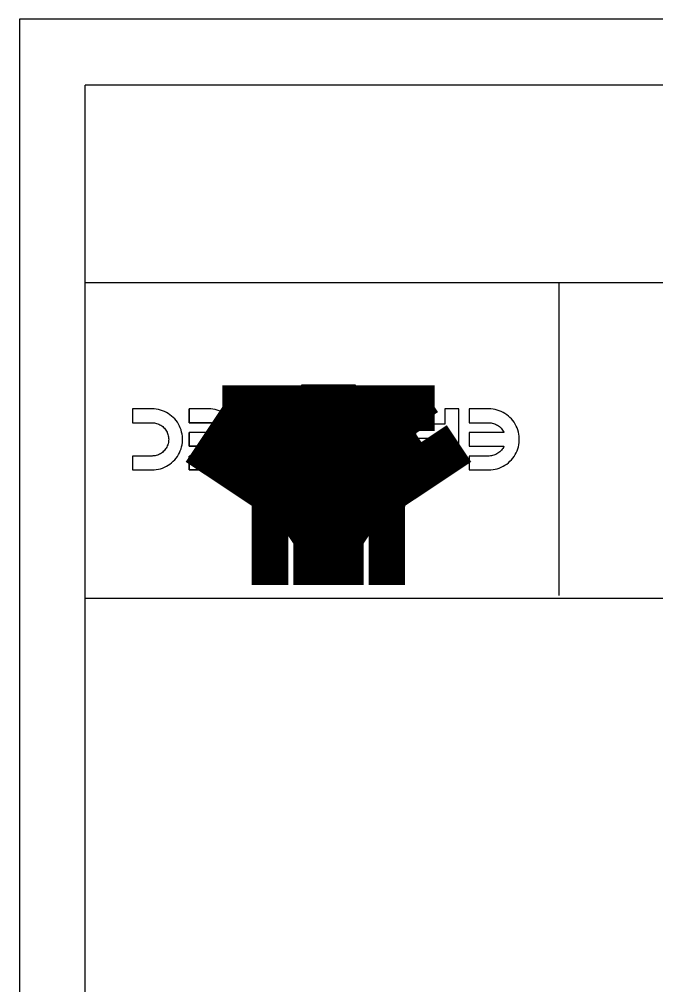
# Model space of a CAD drawing. Extents: x 0.1 to 49.5, y 17.6 to 52.5.
# Drawn here: x 0.14 to 5.83, y 43.89 to 52.51 of the extents above; entities that cross this region are included whole.
import ezdxf

# ---------------------------------------------------------------- set-up
doc = ezdxf.new("R2010")
doc.units = 0
doc.layers.get('0').update_dxf_attribs({"linetype": 'CONTINUOUS'})

msp = doc.modelspace()

# ---------------------------------------------------------------- linework, layer by layer
at = {"color": 7}
for points in [[(0.1435, 52.5138), (0.1435, 17.6458)], [(49.4517, 52.5138), (0.1435, 52.5138)], [(0.7305, 18.2328), (0.7305, 51.9268)], [(48.8647, 51.9268), (0.7305, 51.9268)], [(0.7305, 50.1658), (24.2106, 50.1658)], [(4.957, 47.3751), (4.957, 50.1658)], [(24.2106, 47.3482), (0.7305, 47.3482)]]:
    msp.add_lwpolyline(points, dxfattribs=at)
at = {"color": 5}
for points, const_width in [([(3.5646, 51.3259), (3.5646, 50.9737), (3.5226, 50.9737), (3.5226, 51.3259), (3.5646, 51.3259)], 0.0000000783), ([(3.6887, 51.3259), (3.6887, 51.2766), (3.6444, 51.2766), (3.6444, 51.3259), (3.6887, 51.3259)], 0.0000000783), ([(3.9568, 51.1522), (3.9555, 51.1132), (3.9517, 51.0797), (3.9452, 51.0516), (3.9363, 51.0282), (3.9248, 51.0086), (3.9109, 50.9929), (3.8944, 50.9814), (3.8752, 50.9745), (3.8535, 50.9722), (3.8371, 50.9735), (3.8222, 50.9773), (3.8087, 50.9836), (3.7966, 50.9924), (3.786, 51.0033), (3.7769, 51.0165), (3.7692, 51.0319), (3.7626, 51.0494), (3.7572, 51.0689), (3.7533, 51.0919), (3.7509, 51.1196), (3.7501, 51.1522), (3.7514, 51.1908), (3.7552, 51.2242), (3.7616, 51.2522), (3.7705, 51.2757), (3.7819, 51.2953), (3.7958, 51.3111), (3.8124, 51.3226), (3.8316, 51.3296), (3.8535, 51.3319), (3.8818, 51.3278), (3.9058, 51.3156), (3.9255, 51.2954), (3.9429, 51.2599), (3.9533, 51.2122), (3.9568, 51.1522)], 0.0000000783), ([(3.9168, 51.1522), (3.9148, 51.2035), (3.9087, 51.242), (3.8985, 51.2676), (3.8854, 51.2836), (3.8704, 51.2931), (3.8535, 51.2963), (3.8365, 51.2931), (3.8215, 51.2835), (3.8084, 51.2675), (3.7982, 51.2419), (3.7921, 51.2034), (3.7901, 51.1522), (3.7921, 51.1007), (3.7982, 51.0622), (3.8084, 51.0366), (3.8216, 51.0207), (3.8367, 51.0112), (3.8539, 51.008), (3.8706, 51.0108), (3.8848, 51.0192), (3.8967, 51.0332), (3.9079, 51.0608), (3.9146, 51.1004), (3.9168, 51.1522)], 0.0000000783), ([(4.058, 51.3259), (4.058, 51.2766), (4.0137, 51.2766), (4.0137, 51.3259), (4.058, 51.3259)], 0.0000000783), ([(4.1795, 51.3259), (4.2184, 51.3259), (4.2184, 51.0503), (4.2288, 51.0602), (4.2411, 51.0702), (4.2553, 51.0801), (4.27, 51.0892), (4.2837, 51.0966), (4.2963, 51.1024), (4.2963, 51.0606), (4.2754, 51.0485), (4.2564, 51.0347), (4.2392, 51.0193), (4.2245, 51.0033), (4.213, 50.9876), (4.2046, 50.9722), (4.1795, 50.9722), (4.1795, 51.3259)], 0.0000000783), ([(4.5724, 51.1522), (4.5711, 51.1132), (4.5673, 51.0797), (4.5608, 51.0516), (4.5519, 51.0282), (4.5404, 51.0086), (4.5265, 50.9929), (4.5099, 50.9814), (4.4908, 50.9745), (4.469, 50.9722), (4.4527, 50.9735), (4.4378, 50.9773), (4.4243, 50.9836), (4.4122, 50.9924), (4.4016, 51.0033), (4.3925, 51.0165), (4.3847, 51.0319), (4.3782, 51.0494), (4.3728, 51.0689), (4.3689, 51.0919), (4.3665, 51.1196), (4.3657, 51.1522), (4.367, 51.1908), (4.3708, 51.2242), (4.3772, 51.2522), (4.3861, 51.2757), (4.3975, 51.2953), (4.4114, 51.3111), (4.428, 51.3226), (4.4472, 51.3296), (4.469, 51.3319), (4.4974, 51.3278), (4.5214, 51.3156), (4.541, 51.2954), (4.5585, 51.2599), (4.5689, 51.2122), (4.5724, 51.1522)], 0.0000000783), ([(4.5324, 51.1522), (4.5304, 51.2035), (4.5243, 51.242), (4.5141, 51.2676), (4.501, 51.2836), (4.486, 51.2931), (4.469, 51.2963), (4.4521, 51.2931), (4.4371, 51.2835), (4.424, 51.2675), (4.4138, 51.2419), (4.4077, 51.2034), (4.4057, 51.1522), (4.4077, 51.1007), (4.4138, 51.0622), (4.424, 51.0366), (4.4371, 51.0207), (4.4523, 51.0112), (4.4695, 51.008), (4.4862, 51.0108), (4.5004, 51.0192), (4.5123, 51.0332), (4.5235, 51.0608), (4.5302, 51.1004), (4.5324, 51.1522)], 0.0000000783), ([(4.6736, 51.3259), (4.6736, 51.2766), (4.6293, 51.2766), (4.6293, 51.3259), (4.6736, 51.3259)], 0.0000000783), ([(4.9417, 51.2336), (4.9008, 51.2298), (4.8965, 51.25), (4.8895, 51.2667), (4.8798, 51.2796), (4.868, 51.2889), (4.8547, 51.2945), (4.8399, 51.2963), (4.8221, 51.2937), (4.8062, 51.2858), (4.7923, 51.2728), (4.7815, 51.2554), (4.775, 51.2345), (4.7728, 51.2103), (4.7749, 51.1874), (4.7811, 51.1679), (4.7915, 51.1519), (4.8053, 51.14), (4.8216, 51.1329), (4.8405, 51.1305), (4.8526, 51.1316), (4.864, 51.1348), (4.8745, 51.14), (4.8838, 51.147), (4.8918, 51.1552), (4.8982, 51.1647), (4.9348, 51.1594), (4.9041, 50.9785), (4.7465, 50.9785), (4.7465, 51.0198), (4.8729, 51.0198), (4.89, 51.1144), (4.8707, 51.1022), (4.8507, 51.0948), (4.8301, 51.0923), (4.8039, 51.0959), (4.7805, 51.1065), (4.7601, 51.1243), (4.7442, 51.1476), (4.7347, 51.175), (4.7315, 51.2065), (4.7343, 51.2369), (4.7427, 51.2644), (4.7566, 51.2891), (4.7794, 51.3129), (4.8072, 51.3271), (4.8399, 51.3319), (4.8669, 51.3289), (4.8905, 51.3199), (4.9105, 51.305), (4.9261, 51.2851), (4.9365, 51.2613), (4.9417, 51.2336)], 0.0000000783), ([(5.1281, 51.1349), (5.1428, 51.1274), (5.1548, 51.118), (5.164, 51.1068), (5.1705, 51.0938), (5.1744, 51.0792), (5.1757, 51.063), (5.1729, 51.0388), (5.1646, 51.0172), (5.1508, 50.9984), (5.1324, 50.9839), (5.1103, 50.9751), (5.0846, 50.9722), (5.0588, 50.9752), (5.0365, 50.9841), (5.0178, 50.999), (5.0038, 51.0182), (4.9953, 51.0399), (4.9925, 51.0642), (4.9938, 51.0799), (4.9977, 51.0941), (5.0041, 51.1069), (5.0131, 51.118), (5.0248, 51.1274), (5.0392, 51.1349), (5.0213, 51.1434), (5.0065, 51.1547), (4.9948, 51.169), (4.9863, 51.1857), (4.9812, 51.2044), (4.9795, 51.2252), (4.9827, 51.2537), (4.9923, 51.279), (5.0083, 51.3011), (5.0295, 51.3182), (5.0547, 51.3285), (5.084, 51.3319), (5.1132, 51.3284), (5.1385, 51.3181), (5.1597, 51.301), (5.1756, 51.2787), (5.1852, 51.2531), (5.1884, 51.224), (5.1867, 51.2023), (5.1814, 51.1832), (5.1727, 51.1665), (5.1608, 51.1526), (5.1459, 51.1421), (5.1281, 51.1349)], 0.0000000783), ([(5.1484, 51.2242), (5.1475, 51.2364), (5.1449, 51.2484), (5.1405, 51.26), (5.1344, 51.2707), (5.1266, 51.2796), (5.1171, 51.2868), (5.1064, 51.2921), (5.0952, 51.2953), (5.0835, 51.2963), (5.066, 51.2941), (5.0507, 51.2874), (5.0375, 51.2764), (5.0274, 51.2619), (5.0213, 51.245), (5.0193, 51.2257), (5.0214, 51.2061), (5.0276, 51.1888), (5.038, 51.174), (5.0515, 51.1627), (5.0672, 51.1559), (5.0848, 51.1536), (5.1021, 51.1558), (5.1173, 51.1626), (5.1304, 51.1738), (5.1404, 51.1884), (5.1464, 51.2052), (5.1484, 51.2242)], 0.0000000783), ([(5.434, 51.2329), (5.3951, 51.2271), (5.3896, 51.2493), (5.382, 51.267), (5.3723, 51.2801), (5.3608, 51.2891), (5.3477, 51.2945), (5.3331, 51.2963), (5.3157, 51.294), (5.3003, 51.2869), (5.2867, 51.2752), (5.2762, 51.26), (5.2699, 51.2425), (5.2678, 51.2228), (5.2697, 51.2041), (5.2756, 51.1877), (5.2853, 51.1737), (5.298, 51.1629), (5.3129, 51.1565), (5.3298, 51.1543), (5.3378, 51.1549), (5.3469, 51.1565), (5.3573, 51.1591), (5.353, 51.1212), (5.3505, 51.1214), (5.3484, 51.1216), (5.3467, 51.1217), (5.3307, 51.1201), (5.3157, 51.1152), (5.3019, 51.1072), (5.2909, 51.0959), (5.2843, 51.0811), (5.282, 51.0628), (5.2836, 51.0478), (5.2885, 51.0347), (5.2965, 51.0234), (5.3071, 51.0147), (5.3196, 51.0095), (5.3339, 51.0078), (5.3482, 51.0095), (5.3608, 51.0148), (5.3718, 51.0236), (5.3807, 51.036), (5.3871, 51.0518), (5.3912, 51.0712), (5.4302, 51.0635), (5.4234, 51.0367), (5.4126, 51.0142), (5.3977, 50.9961), (5.3795, 50.9828), (5.3585, 50.9749), (5.3348, 50.9722), (5.318, 50.9736), (5.302, 50.9777), (5.287, 50.9846), (5.2736, 50.9938), (5.2625, 51.0051), (5.2536, 51.0183), (5.2472, 51.0329), (5.2433, 51.048), (5.242, 51.0638), (5.2433, 51.0785), (5.2469, 51.0924), (5.2531, 51.1053), (5.2616, 51.117), (5.2725, 51.1269), (5.2857, 51.1351), (5.2684, 51.1416), (5.2538, 51.1516), (5.242, 51.165), (5.2334, 51.1814), (5.2282, 51.2004), (5.2265, 51.2218), (5.2298, 51.251), (5.2399, 51.2771), (5.2567, 51.3), (5.2787, 51.3179), (5.3042, 51.3285), (5.3333, 51.3321), (5.3595, 51.329), (5.3826, 51.3198), (5.4026, 51.3045), (5.4183, 51.2842), (5.4288, 51.2604), (5.434, 51.2329)], 0.0000000783), ([(5.5355, 51.3259), (5.5355, 51.2766), (5.4911, 51.2766), (5.4911, 51.3259), (5.5355, 51.3259)], 0.0000000783), ([(5.6016, 51.0599), (5.6403, 51.0633), (5.6443, 51.0478), (5.6492, 51.0355), (5.655, 51.0263), (5.6664, 51.016), (5.6793, 51.0098), (5.6939, 51.0078), (5.7058, 51.0091), (5.7167, 51.0129), (5.7266, 51.0193), (5.738, 51.0308), (5.7476, 51.0453), (5.7556, 51.0628), (5.7615, 51.0845), (5.7652, 51.1117), (5.7666, 51.1442), (5.7565, 51.1297), (5.7451, 51.118), (5.7322, 51.1089), (5.7184, 51.1025), (5.7042, 51.0987), (5.6896, 51.0974), (5.665, 51.1009), (5.6429, 51.1115), (5.6233, 51.1292), (5.6082, 51.1525), (5.599, 51.1799), (5.596, 51.2115), (5.5974, 51.2331), (5.6017, 51.2536), (5.6089, 51.2731), (5.6185, 51.2906), (5.6303, 51.3052), (5.6442, 51.3167), (5.6599, 51.3251), (5.6769, 51.3302), (5.6952, 51.3319), (5.7257, 51.3275), (5.7521, 51.3142), (5.7746, 51.2921), (5.7917, 51.2599), (5.8019, 51.2162), (5.8053, 51.1611), (5.8015, 51.0992), (5.7902, 51.0497), (5.7714, 51.0126), (5.7493, 50.9902), (5.7227, 50.9767), (5.6916, 50.9722), (5.6681, 50.9748), (5.6477, 50.9826), (5.6303, 50.9955), (5.6165, 51.013), (5.6069, 51.0345), (5.6016, 51.0599)], 0.0000000783), ([(5.7605, 51.2117), (5.7596, 51.2264), (5.7567, 51.2407), (5.752, 51.2545), (5.7455, 51.267), (5.7376, 51.2774), (5.7281, 51.2856), (5.7177, 51.2916), (5.707, 51.2951), (5.6959, 51.2963), (5.6802, 51.2939), (5.6661, 51.2865), (5.6535, 51.2742), (5.6437, 51.2577), (5.6377, 51.2377), (5.6358, 51.2141), (5.6377, 51.1915), (5.6436, 51.1723), (5.6533, 51.1566), (5.666, 51.1449), (5.6807, 51.1379), (5.6974, 51.1356), (5.7141, 51.1379), (5.729, 51.1449), (5.7422, 51.1566), (5.7524, 51.1721), (5.7585, 51.1905), (5.7605, 51.2117)], 0.0000000783), ([(5.1359, 51.0616), (5.1343, 51.0772), (5.1294, 51.0908), (5.1214, 51.1024), (5.1108, 51.1112), (5.0982, 51.1165), (5.0838, 51.1183), (5.0697, 51.1165), (5.0574, 51.1113), (5.0469, 51.1026), (5.0389, 51.0913), (5.0341, 51.0784), (5.0325, 51.064), (5.0342, 51.049), (5.0391, 51.0356), (5.0473, 51.024), (5.058, 51.015), (5.0703, 51.0096), (5.0842, 51.0078), (5.0982, 51.0095), (5.1105, 51.0148), (5.1212, 51.0236), (5.1293, 51.0349), (5.1342, 51.0476), (5.1359, 51.0616)], 0.0000000783), ([(2.6594, 48.8411), (2.6594, 49.2492)], 1.415), ([(3.1392, 48.8411), (3.1392, 49.2492)], 1.415), ([(2.6594, 48.8411), (2.2154, 48.1743)], 1.415), ([(2.8376, 48.8411), (2.6076, 48.4957)], 1.415), ([(2.961, 48.8411), (3.1909, 48.4957)], 1.415), ([(3.1392, 48.8411), (3.2872, 48.6187)], 1.415), ([(2.8993, 48.7107), (2.5422, 48.1743)], 1.415), ([(2.8993, 48.7107), (3.2564, 48.1743)], 1.415), ([(2.8993, 48.6438), (2.5867, 48.1743)], 1.415), ([(2.8993, 48.6438), (3.2118, 48.1743)], 1.415), ([(1.6182, 49.251), (1.6005, 49.2536), (1.5993, 49.2586), (1.5973, 49.2625), (1.5943, 49.2655), (1.5893, 49.2683), (1.5831, 49.27), (1.5758, 49.2706), (1.568, 49.27), (1.5615, 49.2683), (1.5563, 49.2655), (1.5522, 49.2617), (1.5491, 49.257), (1.547, 49.2514), (1.5462, 49.2463), (1.5458, 49.2385), (1.5457, 49.228), (1.5543, 49.2358), (1.5642, 49.2405), (1.5754, 49.242), (1.5891, 49.2403), (1.6005, 49.2349), (1.6097, 49.2261), (1.6165, 49.2147), (1.6205, 49.2019), (1.6219, 49.1877), (1.6212, 49.1777), (1.6194, 49.1683), (1.6163, 49.1593), (1.612, 49.1513), (1.6066, 49.1446), (1.6002, 49.1392), (1.5927, 49.1353), (1.5844, 49.1329), (1.5753, 49.1322), (1.5634, 49.1339), (1.5529, 49.139), (1.5439, 49.1475), (1.5439, 49.1346), (1.5271, 49.1346), (1.5271, 49.2275), (1.5277, 49.2426), (1.5294, 49.2544), (1.5323, 49.263), (1.5363, 49.2695), (1.5417, 49.2751), (1.5484, 49.2796), (1.5564, 49.283), (1.5655, 49.285), (1.5757, 49.2857), (1.5877, 49.2847), (1.5981, 49.2818), (1.6068, 49.277), (1.6133, 49.2703), (1.6171, 49.2616), (1.6182, 49.251)], 0.0000000783), ([(1.6031, 49.1864), (1.6022, 49.1992), (1.5994, 49.2095), (1.5947, 49.2173), (1.5887, 49.2227), (1.5817, 49.2259), (1.5737, 49.227), (1.5658, 49.2259), (1.5588, 49.2227), (1.5526, 49.2173), (1.5479, 49.2096), (1.5451, 49.1995), (1.5441, 49.187), (1.5451, 49.1749), (1.548, 49.165), (1.5529, 49.1573), (1.5591, 49.1517), (1.5662, 49.1483), (1.574, 49.1472), (1.5817, 49.1483), (1.5886, 49.1516), (1.5946, 49.1571), (1.5994, 49.1647), (1.6022, 49.1745), (1.6031, 49.1864)], 0.0000000783), ([(1.7301, 49.242), (1.7301, 49.1346), (1.7137, 49.1346), (1.7137, 49.1499), (1.7047, 49.14), (1.6933, 49.1341), (1.6795, 49.1322), (1.6732, 49.1325), (1.6673, 49.1337), (1.6617, 49.1356), (1.6567, 49.1382), (1.6526, 49.1413), (1.6495, 49.1448), (1.6471, 49.1488), (1.6452, 49.1533), (1.6438, 49.1583), (1.6433, 49.1625), (1.6429, 49.1684), (1.6428, 49.176), (1.6428, 49.242), (1.661, 49.242), (1.661, 49.1767), (1.6613, 49.1699), (1.662, 49.1643), (1.6631, 49.16), (1.6649, 49.1566), (1.6674, 49.1537), (1.6707, 49.1512), (1.6745, 49.1494), (1.6787, 49.1483), (1.6834, 49.1479), (1.6908, 49.1488), (1.6975, 49.1512), (1.7035, 49.1553), (1.7082, 49.1617), (1.711, 49.1711), (1.7119, 49.1834), (1.7119, 49.242), (1.7301, 49.242)], 0.0000000783), ([(1.7761, 49.1346), (1.7579, 49.1346), (1.7579, 49.242), (1.7761, 49.242), (1.7761, 49.1346)], 0.0000000783), ([(1.8948, 49.251), (1.8771, 49.2536), (1.8759, 49.2586), (1.8738, 49.2625), (1.8709, 49.2655), (1.8658, 49.2683), (1.8597, 49.27), (1.8524, 49.2706), (1.8446, 49.27), (1.8381, 49.2683), (1.8328, 49.2655), (1.8288, 49.2617), (1.8257, 49.257), (1.8235, 49.2514), (1.8228, 49.2463), (1.8223, 49.2385), (1.8222, 49.228), (1.8308, 49.2358), (1.8408, 49.2405), (1.852, 49.242), (1.8656, 49.2403), (1.8771, 49.2349), (1.8863, 49.2261), (1.893, 49.2147), (1.8971, 49.2019), (1.8984, 49.1877), (1.8978, 49.1777), (1.8959, 49.1683), (1.8929, 49.1593), (1.8886, 49.1513), (1.8832, 49.1446), (1.8767, 49.1392), (1.8693, 49.1353), (1.861, 49.1329), (1.8519, 49.1322), (1.8399, 49.1339), (1.8295, 49.139), (1.8205, 49.1475), (1.8205, 49.1346), (1.8037, 49.1346), (1.8037, 49.2275), (1.8043, 49.2426), (1.806, 49.2544), (1.8088, 49.263), (1.8129, 49.2695), (1.8183, 49.2751), (1.825, 49.2796), (1.833, 49.283), (1.842, 49.285), (1.8523, 49.2857), (1.8643, 49.2847), (1.8746, 49.2818), (1.8833, 49.277), (1.8899, 49.2703), (1.8937, 49.2616), (1.8948, 49.251)], 0.0000000783), ([(1.8797, 49.1864), (1.8788, 49.1992), (1.876, 49.2095), (1.8713, 49.2173), (1.8652, 49.2227), (1.8582, 49.2259), (1.8503, 49.227), (1.8423, 49.2259), (1.8353, 49.2227), (1.8292, 49.2173), (1.8245, 49.2096), (1.8216, 49.1995), (1.8207, 49.187), (1.8217, 49.1749), (1.8246, 49.165), (1.8295, 49.1573), (1.8357, 49.1517), (1.8427, 49.1483), (1.8506, 49.1472), (1.8582, 49.1483), (1.8651, 49.1516), (1.8712, 49.1571), (1.8759, 49.1647), (1.8788, 49.1745), (1.8797, 49.1864)], 0.0000000783), ([(1.9366, 49.2288), (1.9432, 49.234), (1.9497, 49.238), (1.956, 49.2409), (1.9624, 49.2429), (1.9691, 49.2441), (1.9761, 49.2445), (1.987, 49.2435), (1.9961, 49.2406), (2.0034, 49.2358), (2.0086, 49.2295), (2.0118, 49.2222), (2.0129, 49.2137), (2.0125, 49.2086), (2.0113, 49.2038), (2.0093, 49.1993), (2.0066, 49.1952), (2.0035, 49.1917), (1.9999, 49.1888), (1.9958, 49.1864), (1.9915, 49.1844), (1.9868, 49.1829), (1.9826, 49.1819), (1.9772, 49.181), (1.9706, 49.1801), (1.9572, 49.1783), (1.9463, 49.1762), (1.9381, 49.1738), (1.938, 49.1717), (1.938, 49.1701), (1.938, 49.1691), (1.9386, 49.1624), (1.9403, 49.1572), (1.9431, 49.1534), (1.9486, 49.15), (1.9555, 49.1479), (1.9639, 49.1472), (1.9717, 49.1477), (1.978, 49.1492), (1.9829, 49.1517), (1.9866, 49.1555), (1.9896, 49.1608), (1.9919, 49.1677), (2.0097, 49.1652), (2.0078, 49.1581), (2.0051, 49.152), (2.0017, 49.1468), (1.9975, 49.1424), (1.9921, 49.1388), (1.9856, 49.1359), (1.9783, 49.1338), (1.9701, 49.1326), (1.9613, 49.1322), (1.9527, 49.1325), (1.9452, 49.1336), (1.9389, 49.1354), (1.9337, 49.1377), (1.9295, 49.1405), (1.9262, 49.1435), (1.9238, 49.1471), (1.9219, 49.1512), (1.9206, 49.1559), (1.9201, 49.1599), (1.9198, 49.1655), (1.9197, 49.1727), (1.9197, 49.197), (1.9195, 49.2119), (1.9192, 49.2226), (1.9185, 49.2291), (1.9175, 49.2336), (1.9159, 49.2379), (1.9139, 49.242), (1.9329, 49.242), (1.9346, 49.2381), (1.9358, 49.2336), (1.9366, 49.2288)], 0.0000000783), ([(1.9381, 49.1881), (1.9458, 49.1907), (1.9557, 49.193), (1.9678, 49.195), (1.9746, 49.1961), (1.9799, 49.1973), (1.9837, 49.1986), (1.9866, 49.2002), (1.989, 49.2022), (1.9909, 49.2046), (1.9923, 49.2073), (1.9932, 49.2101), (1.9934, 49.2132), (1.9928, 49.2178), (1.991, 49.2218), (1.9879, 49.2254), (1.9837, 49.2281), (1.9783, 49.2297), (1.9718, 49.2302), (1.965, 49.2297), (1.9588, 49.2282), (1.9531, 49.2256), (1.9481, 49.2222), (1.9441, 49.218), (1.941, 49.213), (1.9394, 49.2082), (1.9384, 49.2022), (1.9381, 49.1948), (1.9381, 49.1881)], 0.0000000783), ([(2.1102, 49.242), (2.1102, 49.0937), (2.092, 49.0937), (2.092, 49.1783), (2.0489, 49.1346), (2.0253, 49.1346), (2.0664, 49.1745), (2.0212, 49.242), (2.0436, 49.242), (2.0791, 49.1871), (2.092, 49.1994), (2.092, 49.242), (2.1102, 49.242)], 0.0000000783), ([(2.1438, 49.2027), (2.1259, 49.205), (2.1289, 49.2165), (2.1339, 49.2261), (2.1409, 49.234), (2.1496, 49.2398), (2.1595, 49.2433), (2.1706, 49.2445), (2.1844, 49.2429), (2.1962, 49.2381), (2.2061, 49.2301), (2.2135, 49.2191), (2.218, 49.2053), (2.2195, 49.1887), (2.2189, 49.1776), (2.2169, 49.1674), (2.2137, 49.1583), (2.2092, 49.1503), (2.2034, 49.1438), (2.1962, 49.1387), (2.1881, 49.1351), (2.1795, 49.1329), (2.1705, 49.1322), (2.1596, 49.1331), (2.15, 49.1361), (2.1419, 49.141), (2.1354, 49.1477), (2.1306, 49.1561), (2.1276, 49.1662), (2.1453, 49.1689), (2.1474, 49.1623), (2.1504, 49.1568), (2.1543, 49.1526), (2.1589, 49.1496), (2.164, 49.1477), (2.1698, 49.1471), (2.1784, 49.1482), (2.1859, 49.1515), (2.1922, 49.157), (2.197, 49.1649), (2.1998, 49.1753), (2.2008, 49.1882), (2.1999, 49.2013), (2.1971, 49.2118), (2.1925, 49.2197), (2.1864, 49.2251), (2.1792, 49.2284), (2.1708, 49.2295), (2.1641, 49.2288), (2.1581, 49.2266), (2.1529, 49.2229), (2.1487, 49.2178), (2.1457, 49.211), (2.1438, 49.2027)], 0.0000000783), ([(2.2591, 49.2288), (2.2657, 49.234), (2.2722, 49.238), (2.2785, 49.2409), (2.2849, 49.2429), (2.2916, 49.2441), (2.2986, 49.2445), (2.3095, 49.2435), (2.3186, 49.2406), (2.3259, 49.2358), (2.3311, 49.2295), (2.3343, 49.2222), (2.3354, 49.2137), (2.335, 49.2086), (2.3338, 49.2038), (2.3318, 49.1993), (2.3291, 49.1952), (2.326, 49.1917), (2.3224, 49.1888), (2.3183, 49.1864), (2.314, 49.1844), (2.3093, 49.1829), (2.3051, 49.1819), (2.2997, 49.181), (2.2931, 49.1801), (2.2797, 49.1783), (2.2688, 49.1762), (2.2606, 49.1738), (2.2605, 49.1717), (2.2605, 49.1701), (2.2605, 49.1691), (2.2611, 49.1624), (2.2628, 49.1572), (2.2656, 49.1534), (2.2711, 49.15), (2.278, 49.1479), (2.2864, 49.1472), (2.2942, 49.1477), (2.3005, 49.1492), (2.3054, 49.1517), (2.3091, 49.1555), (2.3121, 49.1608), (2.3144, 49.1677), (2.3322, 49.1652), (2.3303, 49.1581), (2.3276, 49.152), (2.3242, 49.1468), (2.32, 49.1424), (2.3146, 49.1388), (2.3081, 49.1359), (2.3008, 49.1338), (2.2926, 49.1326), (2.2838, 49.1322), (2.2752, 49.1325), (2.2677, 49.1336), (2.2614, 49.1354), (2.2562, 49.1377), (2.2519, 49.1405), (2.2487, 49.1435), (2.2463, 49.1471), (2.2444, 49.1512), (2.2431, 49.1559), (2.2426, 49.1599), (2.2423, 49.1655), (2.2422, 49.1727), (2.2422, 49.197), (2.242, 49.2119), (2.2417, 49.2226), (2.241, 49.2291), (2.24, 49.2336), (2.2384, 49.2379), (2.2364, 49.242), (2.2554, 49.242), (2.2571, 49.2381), (2.2583, 49.2336), (2.2591, 49.2288)], 0.0000000783), ([(2.2606, 49.1881), (2.2683, 49.1907), (2.2782, 49.193), (2.2903, 49.195), (2.2971, 49.1961), (2.3024, 49.1973), (2.3062, 49.1986), (2.3091, 49.2002), (2.3115, 49.2022), (2.3134, 49.2046), (2.3148, 49.2073), (2.3157, 49.2101), (2.3159, 49.2132), (2.3153, 49.2178), (2.3135, 49.2218), (2.3104, 49.2254), (2.3062, 49.2281), (2.3008, 49.2297), (2.2943, 49.2302), (2.2875, 49.2297), (2.2813, 49.2282), (2.2756, 49.2256), (2.2706, 49.2222), (2.2666, 49.218), (2.2635, 49.213), (2.2619, 49.2082), (2.2609, 49.2022), (2.2606, 49.1948), (2.2606, 49.1881)], 0.0000000783), ([(2.4651, 49.242), (2.4651, 49.0937), (2.4091, 49.0937), (2.4001, 49.0939), (2.3925, 49.0943), (2.3866, 49.0951), (2.3797, 49.0967), (2.3736, 49.099), (2.3683, 49.1021), (2.3636, 49.1059), (2.3597, 49.1107), (2.3564, 49.1164), (2.3539, 49.1227), (2.3524, 49.1295), (2.3519, 49.1366), (2.3532, 49.1486), (2.3572, 49.1593), (2.3639, 49.1686), (2.3741, 49.1759), (2.3886, 49.1803), (2.4074, 49.1817), (2.4455, 49.1817), (2.4455, 49.242), (2.4651, 49.242)], 0.0000000783), ([(2.7562, 48.4957), (2.6076, 48.4957)], 1.415), ([(3.1909, 48.4957), (3.0424, 48.4957)], 1.415), ([(2.4071, 49.1642), (2.3957, 49.1634), (2.3866, 49.1611), (2.3801, 49.1571), (2.3757, 49.1518), (2.373, 49.1451), (2.3721, 49.1372), (2.3726, 49.1313), (2.3742, 49.126), (2.3768, 49.1213), (2.3803, 49.1174), (2.3844, 49.1144), (2.3892, 49.1125), (2.3934, 49.1118), (2.3995, 49.1114), (2.4075, 49.1112), (2.4455, 49.1112), (2.4455, 49.1642), (2.4071, 49.1642)], 0.0000000783), ([(3.3651, 48.5018), (3.5831, 48.1743)], 1.415), ([(1.7761, 49.1146), (1.7761, 49.0937), (1.7579, 49.0937), (1.7579, 49.1146), (1.7761, 49.1146)], 0.0000000783), ([(2.5422, 48.1743), (2.2154, 48.1743)], 1.415), ([(3.2118, 48.1743), (2.5867, 48.1743)], 1.415), ([(3.5831, 48.1743), (3.2564, 48.1743)], 1.415)]:
    msp.add_lwpolyline(points, dxfattribs=dict(at, const_width=const_width))
at = {"color": 9}
msp.add_lwpolyline([(2.961, 48.8411), (3.1909, 48.4957), (3.0424, 48.4957), (3.2564, 48.1743), (3.5831, 48.1743), (3.3684, 48.4968), (3.3495, 48.4953), (3.3305, 48.4952), (3.319, 48.4957), (3.224, 48.4957), (3.224, 48.6187), (3.2872, 48.6187), (3.1392, 48.8411), (3.1392, 49.2492), (2.6594, 49.2492), (2.6594, 48.8411), (2.5594, 48.691), (2.5594, 48.4957), (2.4358, 48.4957), (2.4358, 48.5053), (2.2154, 48.1743), (2.5422, 48.1743), (2.7562, 48.4957), (2.6076, 48.4957), (2.8376, 48.8411), (2.8376, 49.039), (2.961, 49.039), (2.961, 48.8411)], dxfattribs=at)
at = {"color": 5}
for points in [[(1.1519, 48.4957), (1.3456, 48.4957), (1.3645, 48.4977), (1.3832, 48.501), (1.4016, 48.5056), (1.4197, 48.5115), (1.4373, 48.5186), (1.4543, 48.5269), (1.4708, 48.5364), (1.4865, 48.547), (1.5015, 48.5587), (1.5156, 48.5714), (1.5288, 48.5851), (1.541, 48.5996), (1.5521, 48.615), (1.5622, 48.6311), (1.5711, 48.6478), (1.5788, 48.6652), (1.5853, 48.683), (1.5906, 48.7012), (1.5945, 48.7198), (1.5971, 48.7386), (1.5985, 48.7575), (1.5985, 48.7765), (1.5971, 48.7955), (1.5945, 48.8143), (1.5906, 48.8328), (1.5853, 48.8511), (1.5788, 48.8689), (1.5711, 48.8863), (1.5622, 48.903), (1.5521, 48.9191), (1.541, 48.9345), (1.5288, 48.949), (1.5156, 48.9627), (1.5015, 48.9754), (1.4865, 48.9871), (1.4708, 48.9977), (1.4543, 49.0072), (1.4373, 49.0155), (1.4197, 49.0226), (1.4016, 49.0285), (1.3832, 49.0331), (1.3645, 49.0364), (1.3456, 49.0383), (1.3267, 49.039), (1.1519, 49.039), (1.1519, 48.9154), (1.3267, 48.9154), (1.337, 48.915), (1.3473, 48.9139), (1.3575, 48.9121), (1.3676, 48.9096), (1.3774, 48.9064), (1.387, 48.9026), (1.3963, 48.898), (1.4053, 48.8928), (1.4139, 48.8871), (1.422, 48.8807), (1.4297, 48.8737), (1.4369, 48.8663), (1.4436, 48.8584), (1.4496, 48.85), (1.4551, 48.8412), (1.46, 48.8321), (1.4615, 48.8288), (1.4655, 48.8193), (1.4688, 48.8095), (1.4714, 48.7995), (1.4733, 48.7893), (1.4745, 48.779), (1.475, 48.7687), (1.4748, 48.7583), (1.4738, 48.748), (1.4721, 48.7378), (1.4697, 48.7277), (1.4666, 48.7178), (1.4628, 48.7082), (1.4584, 48.6988), (1.4533, 48.6898), (1.4476, 48.6812), (1.4413, 48.6729), (1.4345, 48.6652), (1.4271, 48.6579), (1.4193, 48.6511), (1.411, 48.645), (1.4022, 48.6394), (1.3931, 48.6344), (1.3837, 48.6301), (1.374, 48.6265), (1.3641, 48.6235), (1.354, 48.6212), (1.3438, 48.6197), (1.3335, 48.6188), (1.3267, 48.6187), (1.1519, 48.6187), (1.1519, 48.4957)], [(1.3077, 48.4957), (1.3267, 48.4951), (1.3456, 48.4957), (1.3645, 48.4977), (1.3832, 48.501), (1.4016, 48.5056), (1.4197, 48.5115), (1.4373, 48.5186), (1.4543, 48.5269), (1.4708, 48.5364), (1.4865, 48.547), (1.5015, 48.5587), (1.5156, 48.5714), (1.5288, 48.585), (1.541, 48.5996), (1.5521, 48.6149), (1.5622, 48.631), (1.5711, 48.6478), (1.5788, 48.6651), (1.5853, 48.683), (1.5906, 48.7012), (1.5945, 48.7198), (1.5971, 48.7386), (1.5985, 48.7575), (1.5985, 48.7765), (1.5971, 48.7955), (1.5945, 48.8143), (1.5906, 48.8328), (1.5853, 48.8511), (1.5788, 48.8689), (1.5711, 48.8863), (1.5622, 48.903), (1.5521, 48.9191), (1.541, 48.9345), (1.5288, 48.949), (1.5156, 48.9627), (1.5015, 48.9754), (1.4865, 48.9871), (1.4708, 48.9977), (1.4543, 49.0072), (1.4373, 49.0155), (1.4197, 49.0226), (1.4016, 49.0285), (1.3832, 49.0331), (1.3645, 49.0364), (1.3456, 49.0383), (1.3267, 49.039), (1.3267, 49.039)], [(1.8319, 49.039), (1.6571, 49.039)], [(1.6571, 48.9154), (1.6571, 49.039)], [(1.6571, 48.7052), (1.9668, 48.7052), (1.9621, 48.696), (1.9568, 48.6871), (1.951, 48.6785), (1.9445, 48.6704), (1.9375, 48.6628), (1.93, 48.6557), (1.9219, 48.6491), (1.9135, 48.6432), (1.9047, 48.6378), (1.8955, 48.633), (1.886, 48.6289), (1.8762, 48.6255), (1.8662, 48.6227), (1.8561, 48.6207), (1.8458, 48.6193), (1.8355, 48.6187), (1.8319, 48.6187), (1.6571, 48.6187), (1.6571, 48.4957), (1.8509, 48.4957), (1.8698, 48.4977), (1.8884, 48.501), (1.9069, 48.5056), (1.9249, 48.5115), (1.9425, 48.5186), (1.9596, 48.5269), (1.976, 48.5364), (1.9918, 48.547), (2.0067, 48.5587), (2.0208, 48.5714), (2.034, 48.5851), (2.0462, 48.5996), (2.0574, 48.615), (2.0674, 48.6311), (2.0763, 48.6478), (2.0841, 48.6652), (2.0906, 48.683), (2.0958, 48.7012), (2.0997, 48.7198), (2.1024, 48.7386), (2.1037, 48.7575), (2.1037, 48.7765), (2.1024, 48.7955), (2.0997, 48.8143), (2.0958, 48.8328), (2.0906, 48.8511), (2.0841, 48.8689), (2.0763, 48.8863), (2.0674, 48.903), (2.0574, 48.9191), (2.0462, 48.9345), (2.034, 48.949), (2.0208, 48.9627), (2.0067, 48.9754), (1.9918, 48.9871), (1.976, 48.9977), (1.9596, 49.0072), (1.9425, 49.0155), (1.9249, 49.0226), (1.9069, 49.0285), (1.8884, 49.0331), (1.8697, 49.0364), (1.8509, 49.0383), (1.8319, 49.039), (1.6571, 49.039), (1.6571, 48.9154), (1.8319, 48.9154), (1.8422, 48.915), (1.8525, 48.9139), (1.8627, 48.9121), (1.8728, 48.9096), (1.8826, 48.9064), (1.8922, 48.9026), (1.9015, 48.898), (1.9105, 48.8928), (1.9191, 48.8871), (1.9273, 48.8807), (1.9349, 48.8737), (1.9421, 48.8663), (1.9488, 48.8584), (1.9549, 48.85), (1.9604, 48.8412), (1.9652, 48.8321), (1.9668, 48.8288), (1.6571, 48.8288), (1.6571, 48.7052)], [(1.8129, 48.4957), (1.8319, 48.4951), (1.8509, 48.4957), (1.8697, 48.4977), (1.8884, 48.501), (1.9069, 48.5056), (1.9249, 48.5115), (1.9425, 48.5186), (1.9596, 48.5269), (1.976, 48.5364), (1.9918, 48.547), (2.0067, 48.5587), (2.0208, 48.5714), (2.034, 48.585), (2.0462, 48.5996), (2.0574, 48.6149), (2.0674, 48.631), (2.0763, 48.6478), (2.0841, 48.6651), (2.0906, 48.683), (2.0958, 48.7012), (2.0997, 48.7198), (2.1024, 48.7386), (2.1037, 48.7575), (2.1037, 48.7765), (2.1024, 48.7955), (2.0997, 48.8143), (2.0958, 48.8328), (2.0906, 48.8511), (2.0841, 48.8689), (2.0763, 48.8863), (2.0674, 48.903), (2.0574, 48.9191), (2.0462, 48.9345), (2.034, 48.949), (2.0208, 48.9627), (2.0067, 48.9754), (1.9918, 48.9871), (1.976, 48.9977), (1.9596, 49.0072), (1.9425, 49.0155), (1.9249, 49.0226), (1.9069, 49.0285), (1.8884, 49.0331), (1.8698, 49.0364), (1.8509, 49.0383), (1.8319, 49.039), (1.8319, 49.039)], [(2.1734, 49.039), (2.1734, 48.916)], [(2.3064, 49.039), (2.1734, 49.039)], [(2.1734, 48.7059), (2.1734, 48.6318), (2.4358, 48.6318), (2.4358, 48.4957), (2.5594, 48.4957), (2.5594, 48.7677), (2.5587, 48.7867), (2.5568, 48.8055), (2.5535, 48.8242), (2.5489, 48.8427), (2.543, 48.8607), (2.5359, 48.8783), (2.5276, 48.8954), (2.5181, 48.9118), (2.5075, 48.9276), (2.4958, 48.9425), (2.4831, 48.9566), (2.4694, 48.9698), (2.4549, 48.982), (2.4395, 48.9932), (2.4234, 49.0032), (2.4067, 49.0121), (2.3893, 49.0199), (2.3715, 49.0264), (2.3532, 49.0316), (2.3347, 49.0355), (2.3159, 49.0382), (2.3064, 49.039), (2.1734, 49.039), (2.1734, 48.916), (2.2874, 48.916), (2.2978, 48.9157), (2.3081, 48.9146), (2.3183, 48.9128), (2.3283, 48.9103), (2.3382, 48.9071), (2.3478, 48.9032), (2.3571, 48.8987), (2.3661, 48.8935), (2.3746, 48.8877), (2.3828, 48.8813), (2.3905, 48.8744), (2.3977, 48.867), (2.4043, 48.859), (2.4104, 48.8507), (2.4159, 48.8419), (2.4208, 48.8327), (2.425, 48.8233), (2.4285, 48.8135), (2.4314, 48.8036), (2.4335, 48.7935), (2.435, 48.7832), (2.4357, 48.7729), (2.4357, 48.7625), (2.4353, 48.7555), (2.1734, 48.7555), (2.1734, 48.7059)], [(2.5594, 48.7677), (2.5587, 48.7867), (2.5568, 48.8055), (2.5535, 48.8242), (2.5489, 48.8427), (2.543, 48.8607), (2.5359, 48.8783), (2.5276, 48.8954), (2.5181, 48.9118), (2.5075, 48.9276), (2.4958, 48.9425), (2.4831, 48.9566), (2.4694, 48.9698), (2.4549, 48.982), (2.4395, 48.9932), (2.4234, 49.0032), (2.4067, 49.0121), (2.3893, 49.0199), (2.3715, 49.0264), (2.3532, 49.0316), (2.3347, 49.0355), (2.3159, 49.0382), (2.2969, 49.0395), (2.2779, 49.0395), (2.2685, 49.039)], [(2.6076, 48.4957), (2.7562, 48.4957), (2.8993, 48.7107), (3.0424, 48.4957), (3.1909, 48.4957), (2.961, 48.8411), (2.961, 49.039), (2.8376, 49.039), (2.8376, 48.8411), (2.6076, 48.4957)], [(2.961, 49.039), (2.8376, 49.039)], [(2.8376, 48.8411), (2.8376, 49.039)], [(2.961, 48.8411), (2.961, 49.039)], [(3.338, 48.6187), (3.224, 48.6187), (3.224, 48.4957), (3.319, 48.4957), (3.338, 48.4951), (3.3569, 48.4957), (3.3758, 48.4977), (3.3945, 48.501), (3.4129, 48.5056), (3.431, 48.5115), (3.4486, 48.5186), (3.4656, 48.5269), (3.4821, 48.5364), (3.4978, 48.547), (3.5128, 48.5587), (3.5269, 48.5714), (3.5401, 48.585), (3.5523, 48.5996), (3.5634, 48.6149), (3.5735, 48.631), (3.5824, 48.6478), (3.5901, 48.6651), (3.5966, 48.683), (3.6019, 48.7012), (3.6058, 48.7198), (3.6084, 48.7386), (3.6098, 48.7575), (3.6099, 48.767), (3.6099, 49.039), (3.4863, 49.039), (3.4863, 48.9029), (3.224, 48.9029), (3.224, 48.7793), (3.4858, 48.7793), (3.4863, 48.7689), (3.4861, 48.7586), (3.4851, 48.7483), (3.4835, 48.7381), (3.4811, 48.728), (3.478, 48.7181), (3.4743, 48.7084), (3.4698, 48.6991), (3.4648, 48.69), (3.4591, 48.6814), (3.4528, 48.6731), (3.446, 48.6654), (3.4386, 48.6581), (3.4308, 48.6513), (3.4225, 48.6451), (3.4138, 48.6395), (3.4047, 48.6345), (3.3953, 48.6302), (3.3856, 48.6265), (3.3757, 48.6236), (3.3656, 48.6213), (3.3554, 48.6197), (3.345, 48.6189), (3.338, 48.6187)], [(3.6099, 49.039), (3.4863, 49.039)], [(3.4863, 48.9029), (3.4863, 49.039)], [(3.6099, 48.767), (3.6099, 49.039)], [(3.9376, 48.7793), (3.9381, 48.7689), (3.9379, 48.7586), (3.9369, 48.7483), (3.9352, 48.7381), (3.9329, 48.728), (3.9298, 48.7181), (3.926, 48.7084), (3.9216, 48.6991), (3.9166, 48.69), (3.9109, 48.6814), (3.9046, 48.6731), (3.8978, 48.6654), (3.8904, 48.6581), (3.8826, 48.6513), (3.8743, 48.6451), (3.8656, 48.6395), (3.8565, 48.6345), (3.8471, 48.6302), (3.8374, 48.6265), (3.8275, 48.6236), (3.8174, 48.6213), (3.8072, 48.6197), (3.7968, 48.6189), (3.7898, 48.6187), (3.6758, 48.6187), (3.6758, 48.4957), (3.8087, 48.4957), (3.8276, 48.4977), (3.8463, 48.501), (3.8647, 48.5056), (3.8828, 48.5115), (3.9004, 48.5186), (3.9174, 48.5269), (3.9339, 48.5364), (3.9496, 48.547), (3.9646, 48.5587), (3.9787, 48.5714), (3.9919, 48.5851), (4.0041, 48.5996), (4.0152, 48.615), (4.0253, 48.6311), (4.0342, 48.6478), (4.0419, 48.6652), (4.0484, 48.683), (4.0536, 48.7012), (4.0576, 48.7198), (4.0602, 48.7386), (4.0616, 48.7575), (4.0617, 48.767), (4.0617, 49.039), (3.9381, 49.039), (3.9381, 48.9029), (3.6758, 48.9029), (3.6758, 48.7793), (3.9376, 48.7793)], [(4.154, 48.8288), (4.154, 48.7052), (4.4636, 48.7052), (4.4589, 48.696), (4.4537, 48.6871), (4.4478, 48.6785), (4.4413, 48.6704), (4.4343, 48.6628), (4.4268, 48.6557), (4.4188, 48.6491), (4.4103, 48.6432), (4.4015, 48.6378), (4.3923, 48.633), (4.3828, 48.6289), (4.373, 48.6255), (4.363, 48.6227), (4.3529, 48.6207), (4.3426, 48.6193), (4.3323, 48.6187), (4.3287, 48.6187), (4.154, 48.6187), (4.154, 48.4957), (4.3477, 48.4957), (4.3666, 48.4977), (4.3853, 48.501), (4.4037, 48.5056), (4.4217, 48.5115), (4.4393, 48.5186), (4.4564, 48.5269), (4.4728, 48.5364), (4.4886, 48.547), (4.5035, 48.5587), (4.5176, 48.5714), (4.5308, 48.5851), (4.543, 48.5996), (4.5542, 48.615), (4.5643, 48.6311), (4.5732, 48.6478), (4.5809, 48.6652), (4.5874, 48.683), (4.5926, 48.7012), (4.5966, 48.7198), (4.5992, 48.7386), (4.6005, 48.7575), (4.6005, 48.7765), (4.5992, 48.7955), (4.5966, 48.8143), (4.5926, 48.8328), (4.5874, 48.8511), (4.5809, 48.8689), (4.5732, 48.8863), (4.5642, 48.903), (4.5542, 48.9191), (4.543, 48.9345), (4.5308, 48.949), (4.5176, 48.9627), (4.5035, 48.9754), (4.4886, 48.9871), (4.4728, 48.9977), (4.4564, 49.0072), (4.4393, 49.0155), (4.4217, 49.0226), (4.4037, 49.0285), (4.3853, 49.0331), (4.3666, 49.0364), (4.3477, 49.0383), (4.3287, 49.039), (4.154, 49.039), (4.154, 48.9154), (4.3287, 48.9154), (4.3391, 48.915), (4.3494, 48.9139), (4.3596, 48.9121), (4.3696, 48.9096), (4.3795, 48.9064), (4.3891, 48.9026), (4.3984, 48.898), (4.4073, 48.8928), (4.4159, 48.8871), (4.4241, 48.8807), (4.4318, 48.8737), (4.439, 48.8663), (4.4456, 48.8584), (4.4517, 48.85), (4.4572, 48.8412), (4.4621, 48.8321), (4.4636, 48.8288), (4.154, 48.8288)], [(1.8319, 48.9154), (1.6571, 48.9154)], [(1.9668, 48.8288), (1.9621, 48.8381), (1.9568, 48.847), (1.951, 48.8555), (1.9445, 48.8636), (1.9375, 48.8712), (1.93, 48.8784), (1.9219, 48.8849), (1.9135, 48.8909), (1.9047, 48.8963), (1.8955, 48.9011), (1.886, 48.9052), (1.8762, 48.9086), (1.8662, 48.9114), (1.8561, 48.9134), (1.8458, 48.9147), (1.8355, 48.9153), (1.8319, 48.9154)], [(2.2874, 48.916), (2.1734, 48.916)], [(2.4353, 48.7555), (2.4358, 48.7658), (2.4355, 48.7761), (2.4346, 48.7865), (2.4329, 48.7967), (2.4306, 48.8068), (2.4275, 48.8166), (2.4237, 48.8263), (2.4193, 48.8357), (2.4142, 48.8447), (2.4086, 48.8533), (2.4023, 48.8616), (2.3955, 48.8694), (2.3881, 48.8767), (2.3803, 48.8834), (2.372, 48.8896), (2.3633, 48.8952), (2.3542, 48.9002), (2.3448, 48.9045), (2.3351, 48.9082), (2.3252, 48.9112), (2.3151, 48.9134), (2.3048, 48.915), (2.2945, 48.9159), (2.2874, 48.916)], [(3.4863, 48.9029), (3.224, 48.9029)], [(3.224, 48.7793), (3.224, 48.9029)], [(3.6758, 48.7793), (3.6758, 48.9029)], [(1.6571, 48.7052), (1.6571, 48.8288)], [(1.9668, 48.8288), (1.6571, 48.8288)], [(3.224, 48.7793), (3.224, 48.8288)], [(3.6758, 48.7793), (3.6758, 48.8288)], [(1.9668, 48.7052), (1.6571, 48.7052)], [(1.8319, 48.6187), (1.8422, 48.619), (1.8525, 48.6201), (1.8627, 48.6219), (1.8728, 48.6244), (1.8826, 48.6276), (1.8922, 48.6315), (1.9015, 48.6361), (1.9105, 48.6412), (1.9191, 48.647), (1.9273, 48.6534), (1.9349, 48.6603), (1.9421, 48.6678), (1.9488, 48.6757), (1.9549, 48.6841), (1.9604, 48.6929), (1.9652, 48.702), (1.9668, 48.7052)], [(2.1734, 48.7555), (2.1734, 48.7059)], [(2.4353, 48.7555), (2.1734, 48.7555)], [(2.1734, 48.7555), (2.1734, 48.6318)], [(2.5594, 48.7677), (2.5594, 48.4957)], [(3.4858, 48.7793), (3.224, 48.7793)], [(3.319, 48.4957), (3.338, 48.4951), (3.3569, 48.4957), (3.3758, 48.4977), (3.3945, 48.501), (3.4129, 48.5056), (3.431, 48.5115), (3.4486, 48.5186), (3.4656, 48.5269), (3.4821, 48.5364), (3.4978, 48.547), (3.5128, 48.5587), (3.5269, 48.5714), (3.5401, 48.585), (3.5523, 48.5996), (3.5634, 48.6149), (3.5735, 48.631), (3.5824, 48.6478), (3.5901, 48.6651), (3.5966, 48.683), (3.6019, 48.7012), (3.6058, 48.7198), (3.6084, 48.7386), (3.6098, 48.7575), (3.6099, 48.767)], [(3.338, 48.6187), (3.3483, 48.619), (3.3586, 48.6201), (3.3688, 48.6219), (3.3789, 48.6244), (3.3887, 48.6276), (3.3983, 48.6315), (3.4076, 48.6361), (3.4166, 48.6412), (3.4252, 48.647), (3.4333, 48.6534), (3.441, 48.6603), (3.4482, 48.6678), (3.4549, 48.6757), (3.461, 48.6841), (3.4664, 48.6929), (3.4713, 48.702), (3.4755, 48.7115), (3.4791, 48.7212), (3.4819, 48.7311), (3.4841, 48.7413), (3.4855, 48.7515), (3.4862, 48.7619), (3.4862, 48.7722), (3.4858, 48.7793)], [(1.8319, 48.6187), (1.6571, 48.6187)], [(1.6571, 48.4957), (1.6571, 48.6187)], [(2.4358, 48.6318), (2.1734, 48.6318)], [(2.4358, 48.6318), (2.4358, 48.4957)], [(3.224, 48.4957), (3.224, 48.6187)], [(3.338, 48.6187), (3.224, 48.6187)], [(3.6758, 48.4957), (3.6758, 48.6187)], [(1.8509, 48.4957), (1.6571, 48.4957)], [(2.5594, 48.4957), (2.4358, 48.4957)], [(3.319, 48.4957), (3.224, 48.4957)]]:
    msp.add_lwpolyline(points, dxfattribs=at)
at = {"color": 1}
msp.add_lwpolyline([(3.2118, 48.1743), (2.8993, 48.6438), (2.5867, 48.1743), (3.2118, 48.1743)], dxfattribs=at)

doc.saveas('drawing.dxf')
